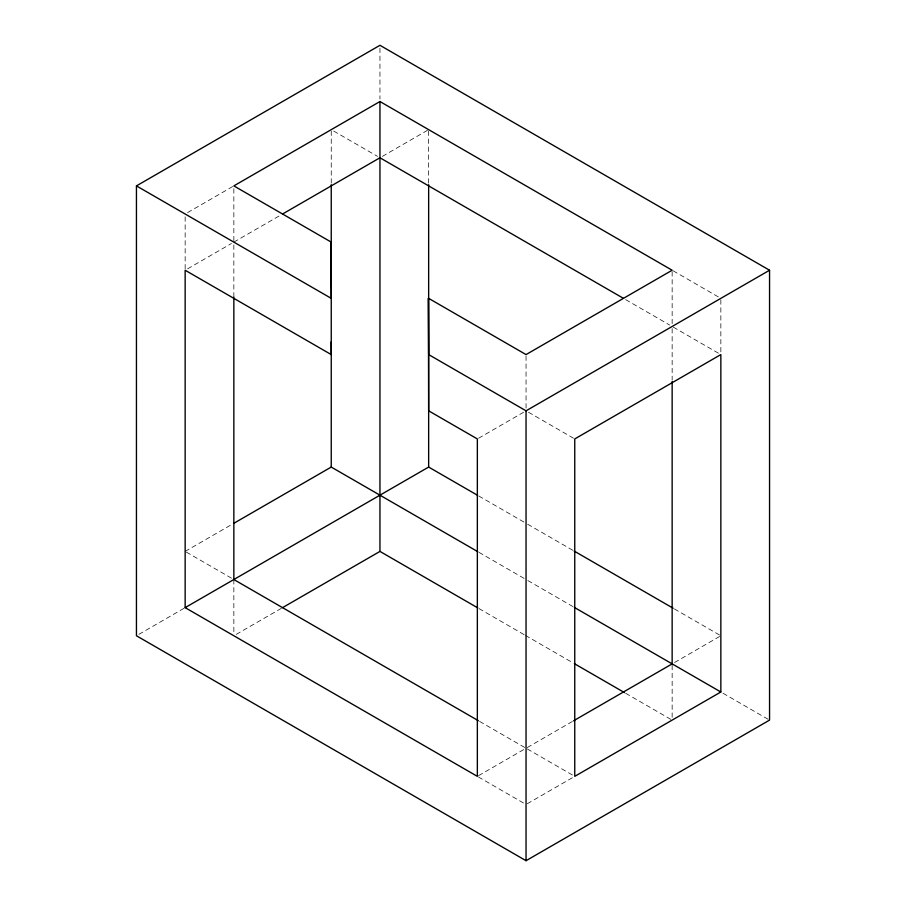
<?xml version="1.0" encoding="UTF-8"?>
<svg xmlns="http://www.w3.org/2000/svg" width="906" height="906" viewBox="0 0 906 906"><rect width="100%" height="100%" fill="white"/><g stroke="black" fill="none" stroke-linecap="round" stroke-linejoin="round"><path stroke-width="0.68" stroke-dasharray="4.53 3.4" d="M187.587 212.593L233.85 185.889M187.587 268.833L231.415 243.521M233.85 242.117L280.113 215.413M382.389 156.364L427.428 130.351M185.152 551.414L232.627 523.996M138.89 634.347L184.167 608.209M478.572 438.232L523.611 412.23M236.285 634.359L281.336 608.345M478.572 775.649L524.834 748.934M527.269 747.529L572.32 721.516M674.585 662.479L719.636 636.465M527.269 803.758L573.532 777.054M673.169 270.826L720.848 298.357M333.68 131.053L377.519 156.364M625.695 299.648L669.704 325.061M718.413 353.181L672.15 326.466L672.15 380.112M528.481 412.23L573.532 438.232M478.776 496.001L526.454 523.532M527.677 524.234L572.92 550.35M674.392 608.945L720.848 635.763M478.98 552.354L526.975 580.055M527.881 580.587L573.521 606.941M722.999 693.237L768.333 719.409M478.98 608.583L524.212 634.71M525.435 635.412L573.124 662.943M625.695 693.294L670.927 719.409M186.364 552.116L232.627 578.821M479.591 721.414L524.823 747.529M527.269 748.934L573.532 775.649M478.368 776.94L526.046 804.471M720.848 299.761L720.848 353.408M672.15 271.641L672.15 323.657M672.15 665.287L672.15 717.303M526.046 355.99L526.046 409.421M428.651 131.064L428.651 183.295M379.954 48.131L379.954 99.06M331.245 131.064L331.245 183.295M233.85 188.697L233.85 240.713M233.85 244.948L233.85 297.179M233.85 579.534L233.85 632.954M185.152 216.828L185.152 269.059"/><path stroke-width="1.36" d="M136.444 185.889L379.954 45.3L769.556 270.237L769.556 720.111L526.046 860.7L136.444 635.763L136.444 185.889L331.245 298.357L330.792 241.857L233.85 185.889L379.954 101.529L672.15 270.237L526.046 354.586L428.413 298.221L428.651 410.826L477.349 438.934L477.349 776.351L185.152 607.643L185.152 270.237L331.245 354.586L331.143 341.879M282.547 214.009L379.954 157.769L623.249 298.233M233.85 523.294L331.245 467.066L477.756 551.652M185.152 607.643L428.651 467.066L477.553 495.299M428.413 298.221L428.651 354.586L526.046 410.826L769.556 270.237M282.547 607.643L379.954 551.414L477.756 607.881M573.532 720.814L672.15 663.883L672.15 381.528M720.848 691.991L574.755 776.351L574.755 438.934L720.848 354.586L720.848 691.991L574.347 607.416M574.144 551.063L673.169 608.232M574.347 663.645L624.472 692.592M478.368 720.7L233.85 579.534L233.85 297.179M526.046 410.826L526.046 860.7M428.651 184.711L428.651 467.066M379.954 101.529L379.954 551.414M331.245 184.711L331.245 467.066M330.792 241.857L330.792 285.435"/></g></svg>
